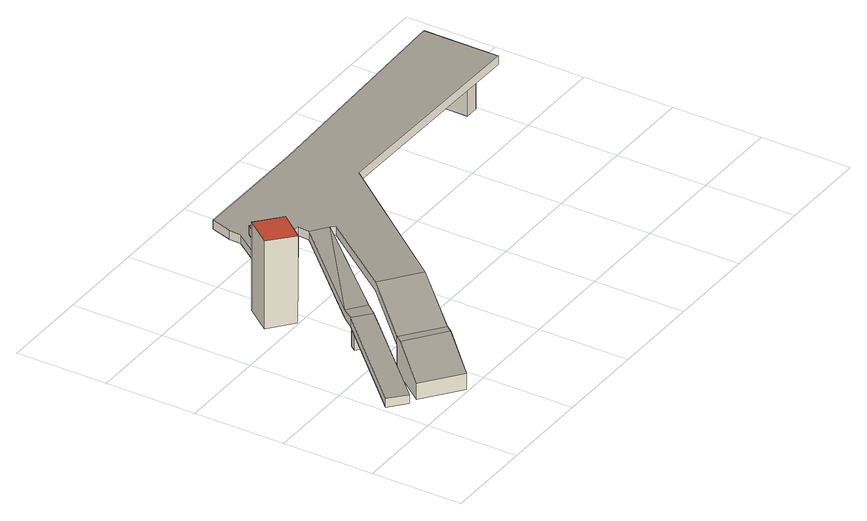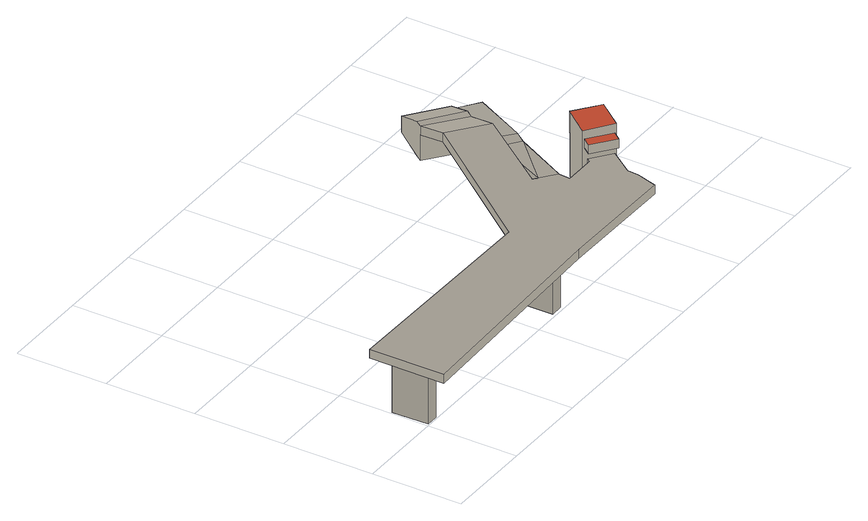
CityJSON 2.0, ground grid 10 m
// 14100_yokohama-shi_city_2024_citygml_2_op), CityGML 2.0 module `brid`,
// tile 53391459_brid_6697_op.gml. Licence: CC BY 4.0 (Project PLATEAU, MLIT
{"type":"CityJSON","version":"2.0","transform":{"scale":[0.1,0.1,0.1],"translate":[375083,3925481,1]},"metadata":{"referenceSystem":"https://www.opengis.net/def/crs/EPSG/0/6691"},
"CityObjects":{
"bridge1":{"type":"Bridge","attributes":{"class":"01","function":"07","yearOfConstruction":"0001"},"children":["bridge1-1","bridge1-2","bridge1-3"],"geometry":[{"type":"Solid","lod":"2","boundaries":[[[[0,1,2,3]],[[2,1,4,5]],[[6,7,0,3]],[[8,9,10,11,5,4]],[[6,12,13,7]],[[12,14,15,13]],[[16,17,18,19]],[[17,20,21,18]],[[21,20,22,23]],[[24,25,26,27,28,29]],[[25,15,14,26]],[[10,9,30,31]],[[30,32,33,31]],[[34,35,33,32]],[[36,37,38,39]],[[38,40,41,39]],[[40,42,43,41]],[[42,44,45,43]],[[44,16,19,45]],[[46,47,48,49]],[[50,51,48,47]],[[52,53,46,49]],[[54,55,56,57,58,59,60,61],[52,51,50,53],[37,36,35,34]],[[55,62,63,58,57,56]],[[62,64,65,63]],[[64,54,61,60,59,65]],[[66,67,68,69,29,28,70]],[[71,72,73,74,75,76,77]],[[68,67,73,72]],[[70,28,76,75]],[[76,23,22,77]],[[53,50,47,46]],[[62,55,54,64]],[[6,3,2,5]],[[12,6,5,11]],[[14,12,11]],[[11,10,14]],[[35,36,39,41,43,45,19,18,21,23,27,26,14,10,31,33]],[[51,52,49,48]],[[28,27,23,76]],[[7,4,1,0]],[[8,4,7,13]],[[13,15,8]],[[9,8,15]],[[16,44,42,40,38,37,34,32,30,9,15,25,24,22,20,17]],[[68,72,71,69]],[[22,24,29,77]],[[69,71,77,29]],[[67,66,70,75,74,73]],[[63,65,59,58]]]],"semantics":{"surfaces":[{"type":"WallSurface"},{"type":"RoofSurface"},{"type":"OuterCeilingSurface"},{"type":"OuterFloorSurface"},{"type":"GroundSurface"}],"values":[[0,0,0,0,0,0,0,0,0,0,0,0,0,0,0,0,0,0,0,0,0,0,0,0,0,0,0,0,0,0,0,1,1,2,2,2,2,2,2,2,3,3,3,3,3,3,3,3,4,4]]}}]},
"bridge1-1":{"type":"BridgeConstructiveElement","parents":["bridge1"],"geometry":[{"type":"MultiSurface","lod":"2","boundaries":[[[78,79,80,81]],[[82,83,81,80]],[[83,84,78,81]],[[84,85,79,78]],[[85,82,80,79]]]}]},
"bridge1-2":{"type":"BridgeConstructiveElement","parents":["bridge1"],"geometry":[{"type":"MultiSurface","lod":"2","boundaries":[[[86,87,88,89]],[[90,91,89,88]],[[91,92,86,89]],[[92,93,87,86]],[[93,90,88,87]]]}]},
"bridge1-3":{"type":"BridgeConstructiveElement","parents":["bridge1"],"geometry":[{"type":"MultiSurface","lod":"2","boundaries":[[[94,95,96,97]],[[98,99,97,96]],[[99,100,94,97]],[[100,101,95,94]],[[101,98,96,95]]]}]}
},
"vertices":[
[23,35,15],[4,50,16],[4,50,6],[23,35,5],[70,131,44],[70,131,34],[88,116,34],[88,116,44],[79,143,44],[144,224,70],[144,224,60],[79,143,34],[98,128,34],[98,128,44],[161,211,60],[161,211,70],[502,319,70],[502,235,70],[502,235,60],[502,319,60],[256,238,70],[256,238,60],[142,92,70],[142,92,60],[102,123,70],[165,207,70],[165,207,60],[102,123,60],[67,77,33],[67,77,43],[145,237,70],[145,237,60],[110,237,70],[110,237,60],[107,233,70],[107,233,60],[85,250,60],[85,250,70],[104,276,70],[104,276,60],[105,289,70],[105,289,60],[112,312,70],[112,312,60],[247,311,70],[247,311,60],[92,259,93],[116,240,93],[116,240,83],[92,259,83],[109,231,93],[109,231,83],[85,250,83],[85,250,93],[84,251,104],[111,230,103],[111,230,83],[111,230,60],[111,230,4],[84,251,4],[84,251,70],[84,251,83],[88,201,103],[88,202,4],[62,223,104],[62,223,4],[61,69,4],[34,34,4],[34,34,22],[61,69,43],[67,77,4],[102,38,43],[74,3,22],[74,3,4],[102,38,4],[107,45,4],[107,45,33],[107,45,43],
[90,128,4],[86,122,4],[76,130,4],[80,136,4],[76,130,34],[80,136,34],[90,128,34],[86,122,34],
[498,258,4],[483,258,4],[483,298,4],[497,298,4],[483,298,60],[497,298,60],[498,258,60],[483,258,60],
[270,256,4],[256,256,4],[256,296,4],[270,296,4],[256,296,60],[270,296,60],[270,256,60],[256,256,60]
]}
